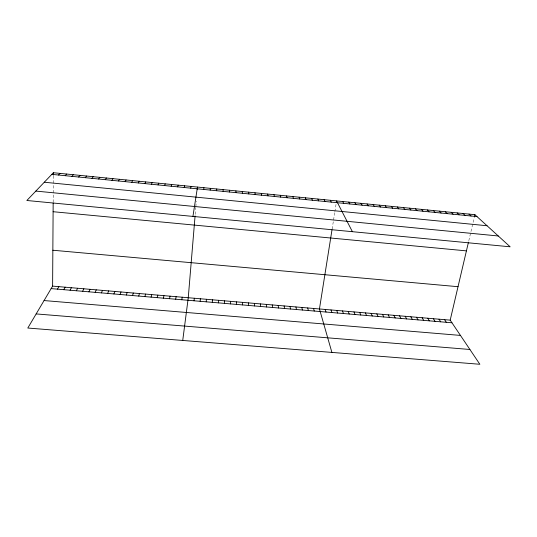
<?xml version="1.0" encoding="UTF-8"?>
<svg xmlns="http://www.w3.org/2000/svg" width="537" height="537" viewBox="0 0 537 537"><rect width="100%" height="100%" fill="white"/><g stroke="black" fill="none" stroke-linecap="round" stroke-linejoin="round"><path stroke-width="0.4" stroke-dasharray="2.69 2.01" d="M53.17 202.308L53.291 184.03M53.297 183.224L53.344 175.968M195.206 214.384L195.79 207.436M195.851 206.658L196.307 201.214M332.121 229.064L333.43 220.781M333.551 220.022L334.752 212.43M334.873 211.672L336.216 203.228M468.814 240.677L474.205 217.693"/><path stroke-width="0.81" d="M468.472 242.14L450.187 320.146L479.856 364.274L27.796 328.033L52.613 286.12L53.163 203.093M53.351 175.156L53.371 172.726L474.903 214.686L510.15 246.805L26.85 200.496L53.371 172.726M224.439 303.378L224.473 300.827M223.097 191.367L223.144 189.628M218.378 302.861L218.458 300.317M212.31 302.344L212.437 299.8M216.646 190.729L216.74 188.99M206.228 301.828L206.403 299.284M195.079 215.921L188.259 297.733L182.734 340.451M197.287 189.44L197.488 187.071L192.937 216.411M200.14 301.304L200.368 298.767M210.182 190.085L210.336 188.353M194.038 300.787L194.32 298.25M203.704 189.44L203.912 187.715M181.815 299.747L182.191 297.209M332 229.809L319.448 308.956L331.893 352.413M336.337 202.456L336.578 200.919L352.393 231.689M175.686 299.223L176.116 296.692M190.722 188.151L191.044 186.433M169.551 298.7L170.028 296.169M163.402 298.176L163.933 295.652M184.218 187.507L184.594 185.789M157.247 297.652L157.831 295.128M474.379 216.941L474.903 214.686M151.085 297.122L151.716 294.605M177.7 186.856L178.136 185.144M144.909 296.599L145.594 294.081M171.169 186.211L171.665 184.5M138.727 296.068L139.459 293.558M132.532 295.545L133.317 293.027M164.631 185.56L165.181 183.855M126.329 295.014L127.168 292.504M120.12 294.484L121.006 291.974M158.079 184.909L158.69 183.211M113.898 293.954L114.837 291.45M151.521 184.258L152.186 182.56M107.662 293.424L108.655 290.92M101.426 292.887L102.466 290.389M144.95 183.607L145.675 181.915M95.17 292.356L96.271 289.859M88.914 291.826L90.062 289.329M138.365 182.956L139.15 181.264M82.638 291.289L83.846 288.799M131.773 182.298L132.619 180.613M76.361 290.752L77.617 288.262M70.072 290.215L71.381 287.731M125.175 181.64L126.074 179.962M63.769 289.678L65.131 287.194M57.459 289.141L58.875 286.657M118.556 180.982L119.516 179.311M111.931 180.325L112.951 178.66M105.299 179.667L106.373 178.002M98.647 179.009L99.788 177.344M91.988 178.344L93.19 176.686M85.323 177.687L86.578 176.029M78.644 177.022L79.959 175.371M71.951 176.358L73.327 174.713M65.252 175.693L66.682 174.048M58.533 175.022L60.03 173.391M36.154 313.917L469.909 349.48M44.068 300.559L460.451 335.417M52.613 286.12L450.187 320.146M51.143 288.604L451.953 322.777M52.854 250.235L458.027 286.698M53.109 211.712L466.425 250.873M35.831 191.085L498.269 235.978M44.289 182.231L487.039 225.741M51.814 174.357L476.99 216.586M468.996 214.102L471.03 215.995M463.069 213.511L465.055 215.404M457.141 212.921L459.081 214.807M451.201 212.33L453.087 214.216M445.254 211.739L447.093 213.619M439.293 211.142L441.085 213.021M433.325 210.551L435.071 212.424M427.351 209.954L429.043 211.826M421.364 209.356L423.008 211.222M415.369 208.759L416.96 210.625M409.362 208.161L410.906 210.021M403.347 207.564L404.844 209.423M397.326 206.967L398.769 208.819M391.292 206.362L392.688 208.215M385.251 205.765L386.593 207.611M379.203 205.161L380.491 207M373.141 204.557L374.383 206.396M444.596 319.669L446.314 322.294M367.073 203.953L368.261 205.785M438.991 319.186L440.669 321.811M433.379 318.709L435.017 321.334M360.992 203.348L362.133 205.181M427.761 318.226L429.358 320.851M354.903 202.744L355.991 204.57M422.136 317.75L423.686 320.367M416.504 317.266L418.008 319.884M348.802 202.134L349.842 203.959M410.859 316.783L412.322 319.394M405.207 316.3L406.63 318.911M342.7 201.529L343.68 203.348M399.548 315.816L400.924 318.428M393.883 315.326L395.212 317.938M388.211 314.843L389.493 317.448M330.362 200.301L331.242 202.113M382.525 314.353L383.767 316.964M376.833 313.87L378.028 316.474M324.133 199.677L324.966 201.489M371.134 313.38L372.282 315.984M317.897 199.059L318.669 200.865M365.422 312.89L366.529 315.494M359.703 312.406L360.763 315.004M311.655 198.435L312.373 200.234M353.977 311.916L354.997 314.507M348.244 311.42L349.218 314.017M305.392 197.817L306.063 199.61M342.505 310.93L343.425 313.521M299.129 197.193L299.74 198.979M336.753 310.44L337.632 313.031M330.993 309.95L331.826 312.534M292.853 196.569L293.41 198.354M325.227 309.453L326.013 312.037M286.563 195.938L287.073 197.723M313.581 308.46L314.273 311.037M280.267 195.314L280.717 197.092M307.701 307.956L308.345 310.534M301.814 307.453L302.412 310.024M273.964 194.683L274.36 196.461M295.921 306.942L296.471 309.52M290.014 306.439L290.517 309.01M267.648 194.058L267.99 195.83M284.1 305.936L284.556 308.507M261.318 193.427L261.606 195.193M278.179 305.425L278.582 307.996M272.246 304.922L272.608 307.486M254.981 192.796L255.216 194.562M266.305 304.412L266.62 306.976M260.358 303.902L260.62 306.466M248.631 192.165L248.812 193.924M254.397 303.392L254.612 305.949M242.274 191.528L242.402 193.286M248.43 302.881L248.597 305.439M242.456 302.371L242.57 304.922M235.911 190.897L235.978 192.649M236.468 301.854L236.535 304.412M230.474 301.344L230.494 303.895M229.527 190.259L229.541 192.011"/></g></svg>
